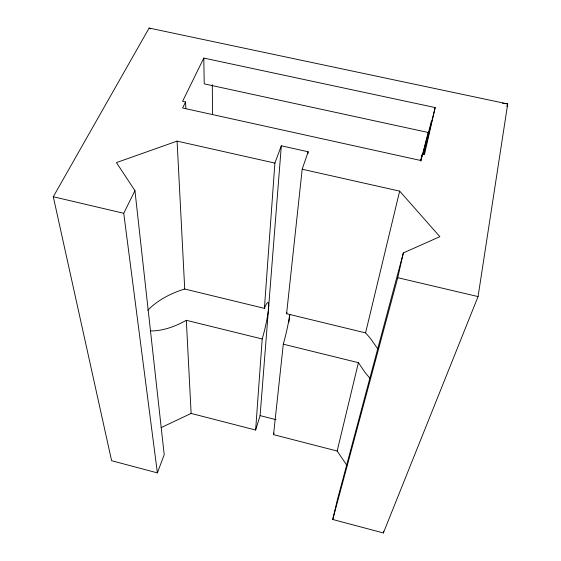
<?xml version="1.0" encoding="UTF-8"?>
<svg xmlns="http://www.w3.org/2000/svg" width="561" height="561" viewBox="0 0 561 561"><rect width="100%" height="100%" fill="white"/><g stroke="black" fill="none" stroke-linecap="round" stroke-linejoin="round"><path stroke-width="0.84" d="M161.105 427.643L191.126 413.429L255.634 430.035L262.204 338.991L263.558 334.139A28.092 3.282 -76.2 0 0 268.642 306.832A28.092 3.282 -76.2 0 0 264.813 307.323L264.413 308.361L184.716 289.027C171.042 293.151 157.837 300.016 147.767 310.261M264.413 308.361L274.897 163.097L281.32 145.797L308.164 151.772L307.968 153.504M255.634 430.035L260.101 415.61L281.32 145.797M346.936 465.392L337.161 451.03L273.537 434.649L283.298 344.188L284.616 339.314A28.169 2.574 -76.2 0 0 289.771 314.342L288.887 322.147M377.616 348.676L370.323 338.276L365.569 332.89L286.587 313.732L302.183 169.226L308.164 151.772M302.183 169.226L399.656 191.126L439.859 236.665L403.352 252.92L337.259 500.209L332.743 519.493L383.373 532.95L478.063 296.58L507.712 103.939L149.121 28.05L53.288 196.743L111.611 460.714L157.389 472.881L164.205 454.634L134.942 190.663L116.443 162.599L177.087 141.12L274.897 163.097M383.373 532.95L383.71 531.239M332.743 519.493L397.735 277.695L403.352 252.92M185.831 108.806L185.565 101.969L182.584 101.317L203.79 58.071L435.168 107.558L424.481 154.457L422.363 153.995L420.659 160.593M422.363 153.995L420.862 160.523L182.627 107.993L185.565 101.969M423.646 154.633L435.168 107.558M430.568 124.388L431.311 121.113M337.161 451.03L358.409 362.679L283.298 344.188M365.569 332.89L399.656 191.126M420.785 161.126L428.436 131.498M422.699 154.815L430.35 125.229M273.537 434.649L274.013 433.036M506.856 106.422L507.712 103.939L502.509 103.189M286.587 313.732L286.952 312.687M157.389 472.881L123.75 213.299L134.942 190.663M262.204 338.991L186.329 320.303C175.425 326.369 163.23 331.039 150.593 330.941M428.688 132.585L204.225 83.87L203.79 58.071M53.288 196.743L123.75 213.299M397.735 277.695L478.063 296.58M260.101 415.61L276.124 419.705M149.121 28.05L150.657 28.856M370.071 378.416L365.323 372.82L358.409 362.679M177.087 141.12L184.716 289.027M186.329 320.303L191.126 413.429M212.303 84.69L212.521 114.451"/></g></svg>
